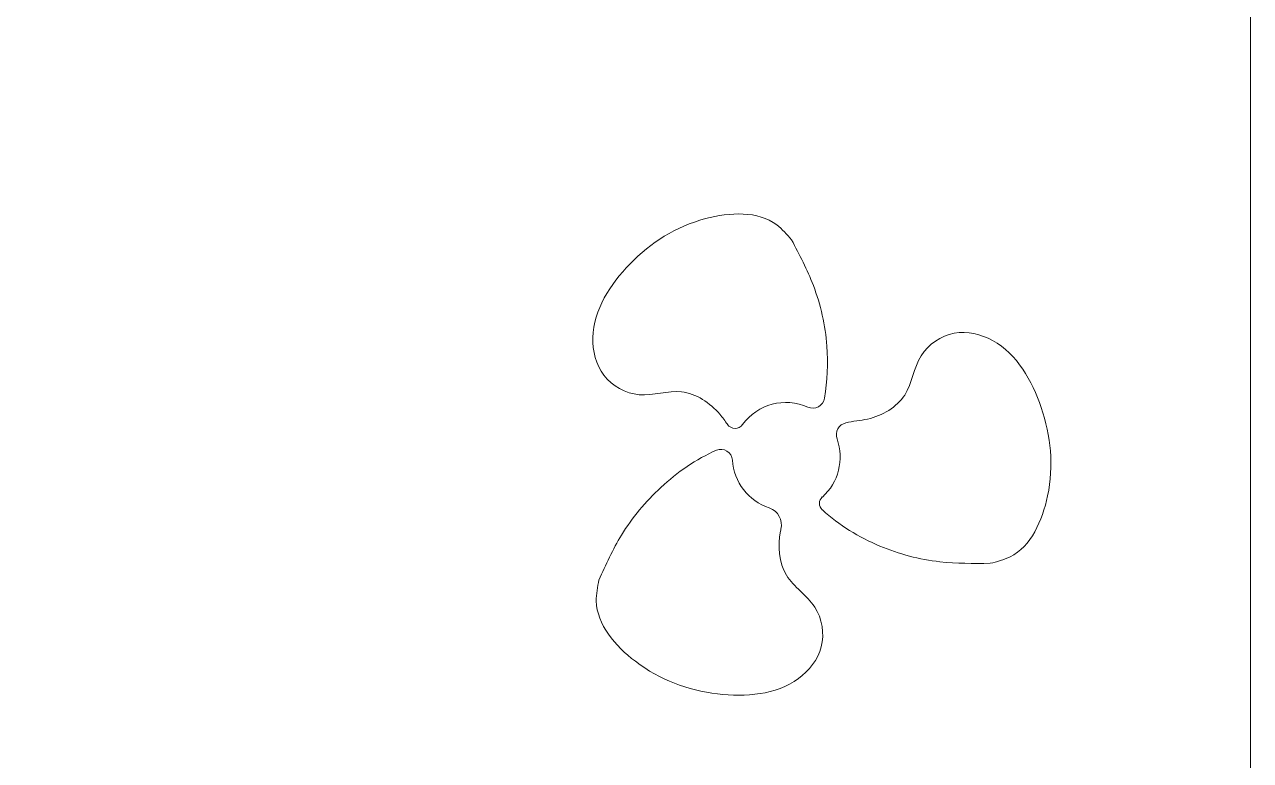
# Model space of a CAD drawing. Header units: metres. Extents: x -2538 to 7610, y -1082 to -498.
# Drawn here: x 2326.2 to 2470.2, y -932.3 to -845.8 of the extents above; entities that cross this region are included whole.
import ezdxf

# ---------------------------------------------------------------- set-up
doc = ezdxf.new("R2010")
doc.units = ezdxf.units.M
doc.linetypes.add('AUSGEZOGEN', pattern=[0])
doc.layers.add('Standard', color=7, linetype='AUSGEZOGEN', lineweight=25)

# ---------------------------------------------------------------- blocks, each defined once
blk = doc.blocks.new('COMPLEXOBJECT_79')
at = {"layer": 'Standard', "color": 7, "linetype": 'AUSGEZOGEN', "lineweight": 13}
for centre, major_axis, start_param, end_param in [((2422.99, -894), (-0.62, 1.31), 6.063983, 7.747492), ((2415.66, -896.56), (-2.73, 5.76), 3.431753, 4.605899), ((2420.59, -902.06), (-0.44, 0.927), 0.29016, 1.960733)]:
    blk.add_ellipse(centre, major_axis=major_axis, ratio=0.99288, start_param=start_param, end_param=end_param, dxfattribs=at)
for points, start_tangent, end_tangent in [([(2422.67, -892.58), (2425.23, -892.14), (2429.58, -889.32), (2431.52, -884.71), (2435.4, -882.05), (2439.91, -882.92), (2445.62, -890.78), (2446.37, -901.17), (2441.96, -908.33), (2439.62, -909.09)], (0.000976, 0.00022), (-0.000971, -0.000239)), ([(2439.62, -909.09), (2433.72, -908.91), (2426.68, -907.06), (2419.91, -902.82)], (-0.001, -0.000008), (-0.000738, 0.000675))]:
    blk.add_spline(points, degree=3, dxfattribs=dict(at, start_tangent=start_tangent, end_tangent=end_tangent))
blk = doc.blocks.new('COMPLEXOBJECT_80')
at = {"layer": 'Standard', "color": 7, "linetype": 'AUSGEZOGEN', "lineweight": 13}
for centre, major_axis, start_param, end_param in [((2408, -897.05), (-0.58, 1.22), 4.336194, 6.247926), ((2415.66, -896.56), (-2.73, 5.76), 1.194602, 2.376013), ((2413.01, -904.58), (-0.9, 1.9), 4.03076, 5.517605)]:
    blk.add_ellipse(centre, major_axis=major_axis, ratio=0.99288, start_param=start_param, end_param=end_param, dxfattribs=at)
for points, start_tangent, end_tangent in [([(2393.66, -911.05), (2396.31, -905.77), (2400.94, -900.18), (2407.46, -895.81)], (0.000413, 0.000911), (0.000918, 0.000396)), ([(2415.04, -905.08), (2414.99, -905.31), (2415.69, -910.48), (2419.02, -914.24), (2419.78, -918.91), (2417.09, -922.63), (2407.6, -924.42), (2397.94, -920.6), (2393.35, -913.51), (2393.66, -911.05)], (-0.000233, -0.000973), (0.000194, 0.000981))]:
    blk.add_spline(points, degree=3, dxfattribs=dict(at, start_tangent=start_tangent, end_tangent=end_tangent))
blk = doc.blocks.new('COMPLEXOBJECT_81')
at = {"layer": 'Standard', "color": 7, "linetype": 'AUSGEZOGEN', "lineweight": 13}
for centre, major_axis, start_param, end_param in [((2415.66, -896.56), (-2.73, 5.76), 5.424284, 6.778593), ((2418.77, -889.44), (-0.61, 1.29), 2.282692, 4.103172), ((2409.65, -892.13), (-0.474, 0.999), 1.74922, 3.637)]:
    blk.add_ellipse(centre, major_axis=major_axis, ratio=0.99288, start_param=start_param, end_param=end_param, dxfattribs=at)
for points, start_tangent, end_tangent in [([(2408.76, -892.76), (2407.87, -891.58), (2403.37, -888.95), (2398.39, -889.28), (2394.25, -887), (2392.95, -882.58), (2397.3, -873.93), (2406.18, -868.6), (2414.55, -869.33), (2416.29, -871.09)], (-0.000579, 0.000815), (0.000653, -0.000757)), ([(2416.29, -871.09), (2418.85, -876.44), (2420.44, -883.57), (2420.17, -889.68)], (0.000464, -0.000886), (-0.000162, -0.000987))]:
    blk.add_spline(points, degree=3, dxfattribs=dict(at, start_tangent=start_tangent, end_tangent=end_tangent))

msp = doc.modelspace()

# ---------------------------------------------------------------- linework, layer by layer
at = {"layer": 'Standard', "color": 7, "linetype": 'AUSGEZOGEN', "lineweight": 13}
msp.add_lwpolyline([(1908.21, -1081.87), (2470.21, -1081.87), (2470.21, -519.87), (1908.21, -519.87), (1908.21, -1081.87)], close=True, dxfattribs=at)

# ---------------------------------------------------------------- block references
for name in ['COMPLEXOBJECT_81', 'COMPLEXOBJECT_79', 'COMPLEXOBJECT_80']:
    msp.add_blockref(name, (0, 0), dxfattribs=at)

doc.saveas('drawing.dxf')
